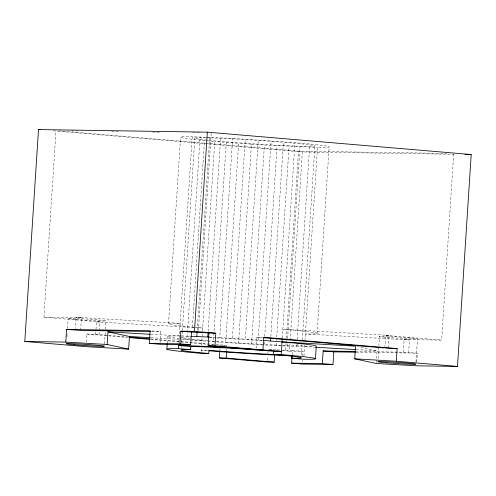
<?xml version="1.0" encoding="UTF-8"?>
<svg xmlns="http://www.w3.org/2000/svg" width="496" height="496" viewBox="0 0 496 496"><rect width="100%" height="100%" fill="white"/><g stroke="black" fill="none" stroke-linecap="round" stroke-linejoin="round"><path stroke-width="0.37" stroke-dasharray="2.48 1.86" d="M99.312 330.851L99.888 321.923L43.921 317.173L55.986 130.584M66.972 336.896L67.177 333.721M67.518 328.464L68.169 318.389M75.274 329.952L76.093 317.297L180.153 323.336A74.512 2.344 3.7 0 0 192.436 327.118L193.905 327.248M80.606 330.398L81.425 317.75L76.093 317.297M86.279 342.19L86.806 334.006L99.07 334.571L126.815 336.927M95.66 334.521L95.945 330.057M95.995 329.313L96.478 321.867L99.888 321.923M99.07 334.571L99.262 331.595M104.507 343.84L105.4 330.038M105.443 329.375L105.995 320.838M160.059 342.792L160.778 331.626L150.121 330.727M167.251 343.089L167.685 336.393M168.504 323.739L180.569 137.15M178.913 342.556L192.219 136.741L232.636 138.378L294.934 142.668A74.512 2.344 3.7 0 1 317.483 147.362L305.034 339.909M181.238 347.746L181.331 346.258M181.573 342.538L182.311 331.154M182.361 330.379L194.798 138.086M150.939 334.341L187.246 336.17L187.445 333.083M187.494 332.314L200.13 136.933M192.436 327.118L204.507 140.529A74.512 2.344 3.7 0 1 192.219 136.741M197.222 330.336L209.703 137.274M198.4 330.658L211.184 132.959M201.19 351.435L201.413 347.981M201.605 345.061L202.467 331.756M202.511 331.012L214.774 141.441L204.507 140.529M208.115 331.601L220.652 137.764M215.686 341.787L213.373 341.614L226.257 142.371L214.774 141.441M209.262 337.082L219.753 337.621L232.636 138.378M219.84 350.523L219.982 348.291M263.438 344.925L225.723 342.538L238.607 143.294L226.257 142.371M226.66 350.629L226.759 349.141M219.753 337.621L232.413 338.353L245.297 139.109M238.57 343.418L251.46 144.175L238.607 143.294M262.068 340.343L245.359 339.171L258.249 139.928M251.522 344.243L264.405 144.999L317.483 147.362M256.215 348.335L256.934 337.175L262.998 337.268M258.205 340.058L271.095 140.814M264.38 341.88L264.182 344.968L282.007 345.848M264.734 336.474L277.066 145.725M267.425 360.542L267.716 356.078M267.908 353.102L268.001 351.614M270.859 336.344L283.445 141.738M276.167 345.588L276.464 340.957M276.514 340.182L276.669 337.863M276.718 337.094L289.05 146.345M282.286 338.191L294.934 142.668M271.957 349.705L268.15 349.382L285.628 350.387L286.08 343.437M286.13 342.668L298.518 151.15L446.766 153.419M282.732 345.879L287.116 346.078L287.265 343.759M287.612 338.353L299.999 146.835M282.615 350.61L289.472 351.187L290.117 341.149M290.166 340.38L302.355 151.943L454.162 154.268M292.163 354.956L292.454 350.492L303.112 351.397L302.827 355.861M287.116 346.078L296.689 346.419L296.837 344.1M297.135 339.469L309.572 147.176M301.401 354.938L302.021 345.266M302.374 339.859L314.91 146.022M302.442 361.813L302.535 360.325M303.986 356.097L304.693 345.117M317.068 333.554L329.133 146.959M376.259 362.712L377.028 350.808L357.759 346.654M378.088 358.608L378.832 347.107M378.882 346.338L379.527 336.375M384.865 348.018L385.683 335.37L389.093 335.42L388.325 347.33M355.533 351.459L403.329 352.191L404.147 339.543L441.651 340.113L453.716 153.524M416.752 362.074L417.328 353.146L408.661 352.644L409.479 339.996L404.147 339.543M415.97 361.882L417.458 338.88A19.022 0.595 3.7 0 0 389.757 336.53A19.022 0.595 3.7 0 0 388.256 337.472A19.022 0.595 3.7 0 0 417.458 338.88M71.43 130.82L78.38 130.925M111.581 131.434L119.3 131.552M152.501 132.06L159.452 132.165M192.659 132.674L201.147 132.804M43.921 317.173L81.425 317.75M151.528 331.489L160.778 331.626M221.693 345.34L217.093 345.055M222.45 345.346L226.994 345.421L207.731 343.784M285.628 350.387L292.454 350.492M289.472 351.187L303.112 351.397M356.24 352.21L417.328 353.146M207.415 350.263L201.271 350.17A74.512 2.344 3.7 0 0 208.041 350.728M296.689 346.419L304.6 346.605A74.512 2.344 3.7 0 0 312.84 346.586M187.246 336.17L190.191 336.282M389.093 335.42L282.863 329.257A74.512 2.344 3.7 0 1 305.418 333.957L409.479 339.996M96.478 321.867L202.703 328.03L194.637 327.317M151.032 337.733L189.559 339.965M190.328 340.014L213.373 341.614M304.6 346.605L314.613 347.188M356.221 349.599L377.028 350.808M251.46 144.175L264.405 144.999M232.413 338.353L245.359 339.171M216.461 341.843L225.723 342.538M59.067 130.845L298.518 151.15M53.159 130.82L302.355 151.943M385.683 335.37L441.651 340.113M256.934 337.175L263.103 337.695M403.329 352.191L408.661 352.644M150.703 338.948L206.962 343.722M86.806 334.006L128.433 337.534M150.79 339.431L189.336 342.699M190.111 342.767L213.237 344.726M275.764 350.027L278.808 350.288M201.884 340.684A74.512 2.344 3.7 0 1 191.617 339.772M190.055 339.624A74.512 2.344 3.7 0 1 179.881 338.576M179.174 338.495A74.512 2.344 3.7 0 1 179.335 335.984M301.587 344.906A60.245 1.891 3.7 0 1 262.979 344.429M262.217 344.391A60.245 1.891 3.7 0 1 215.177 341.26M214.458 341.205A60.245 1.891 3.7 0 1 209.56 340.802M207.973 340.665A60.245 1.891 3.7 0 1 190.538 336.995M209.771 337.615A60.245 1.891 3.7 0 1 214.315 337.826M216.485 337.931A60.245 1.891 3.7 0 1 262.08 340.808M296.862 344.069A60.245 1.891 3.7 0 1 298.201 344.261M206.181 137.795A60.245 1.891 3.7 0 1 294.426 143.183A60.245 1.891 3.7 0 1 296.317 146.103A60.245 1.891 3.7 0 1 207.725 140.188M207.08 140.12A60.245 1.891 3.7 0 1 205.505 137.783M76.142 319.449A19.022 0.595 3.7 0 0 105.989 320.943A19.022 0.595 3.7 0 0 79.106 318.606A19.022 0.595 3.7 0 0 76.142 319.449"/><path stroke-width="0.74" d="M128.638 349.128L107.148 344.497L107.967 331.843L129.456 336.48L128.638 349.128L85.988 346.654L24.8 341.471L38.502 129.574L207.347 132.159L471.2 154.529L457.498 366.426L416.51 365.8L376.21 363.456L354.721 358.825L355.539 346.171L282.044 341.911L262.843 340.405M24.8 341.471L65.782 342.097L66.6 329.443L150.121 330.727L149.302 343.375L159.966 344.28L190.662 344.751L191.481 332.097L215.785 333.213L214.966 345.861L208.146 345.755L208.965 333.107M166.867 349.041L167.208 343.833M277.853 354.646A60.245 1.891 3.7 0 1 208.946 350.288L208.742 353.45L201.066 353.332A74.512 2.344 3.7 0 1 178.517 348.638L178.721 345.476A74.512 2.344 3.7 0 1 244.745 348.663M149.302 343.375L180.005 343.846L180.823 331.192L194.463 331.402L215.785 333.213M208.742 353.45A60.245 1.891 3.7 0 1 190.514 349.655L190.718 346.493L178.721 345.476M194.463 331.402L207.347 132.159M190.929 336.307L196.819 336.517L197.123 331.88M196.819 336.517L207.768 337.007L208.066 332.37M274.635 354.696L274.152 362.136L267.332 362.03L219.356 357.963L219.79 351.267M219.356 357.963L226.176 358.069L226.567 352.117M208.146 345.755L256.116 349.823L262.942 349.928L263.76 337.28L397.129 348.589L396.31 361.237L457.498 366.426M270.562 340.981L270.76 337.888M273.556 354.442L281.226 354.559A74.512 2.344 3.7 0 1 303.781 359.259L291.784 358.242A60.245 1.891 3.7 0 0 273.556 354.442L273.761 351.28L281.43 351.397A74.512 2.344 3.7 0 0 256.103 349.438M281.226 354.559L282.236 338.935M291.784 358.242L291.952 355.713M355.465 352.197L333.814 351.869L332.996 364.517L302.293 364.052L291.636 363.146L292.113 355.7M315.431 358.85L316.25 346.202A74.512 2.344 3.7 0 0 282.044 341.911M291.636 363.146L322.332 363.618L323.15 350.963L355.533 351.459M465.006 154.436L471.2 154.529M150.759 331.477L80.606 330.398L66.6 329.443M385.547 348.031L397.129 348.589M207.768 337.007L209.262 337.082M107.967 331.843L150.176 334.292M129.456 336.48L150.263 337.689M315.388 347.231L355.452 349.556M65.782 342.097L107.148 344.497M354.721 358.825L396.31 361.237M38.502 129.574L40.046 129.704M263.872 337.764L384.096 347.956M180.823 331.192L191.481 332.097M323.15 350.963L333.814 351.869M129.127 337.119L149.935 338.886M129.208 337.602L150.021 339.363M214.966 345.861L262.942 349.928M180.005 343.846L190.662 344.751M178.517 348.638L190.514 349.655M322.332 363.618L332.996 364.517M226.176 358.069L274.152 362.136M288.839 355.657A74.512 2.344 3.7 0 1 208.822 350.79M248.552 348.917A74.512 2.344 3.7 0 1 251.59 349.122M190.718 346.493A60.245 1.891 3.7 0 1 273.761 351.28M386.62 362.768A19.022 0.595 3.7 0 0 415.822 364.182A19.022 0.595 3.7 0 0 388.12 361.832A19.022 0.595 3.7 0 0 386.62 362.768M74.512 344.751A19.022 0.595 3.7 0 0 104.352 346.239A19.022 0.595 3.7 0 0 77.469 343.908A19.022 0.595 3.7 0 0 74.512 344.751"/></g></svg>
